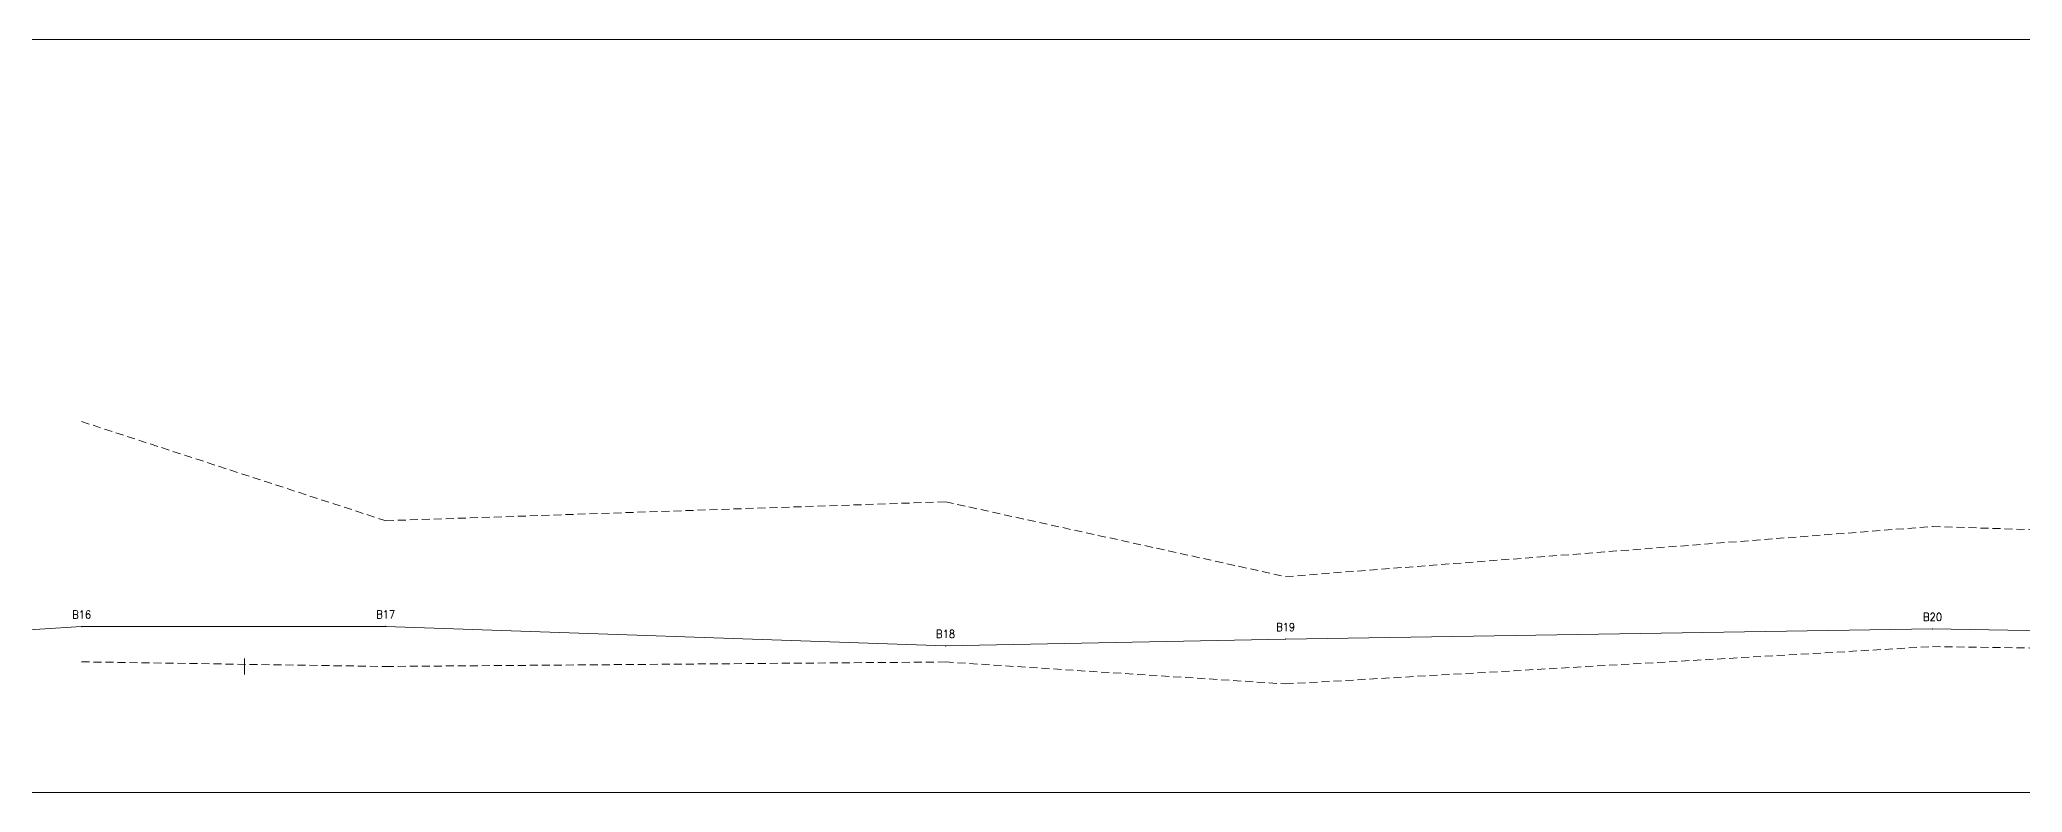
# Model space of a CAD drawing. Header units: feet. Extents: x -352 to 533, y -1323 to 2.
# Drawn here: x 198.4 to 322.3, y -1159.3 to -1112.3 of the extents above; entities that cross this region are included whole.
import ezdxf

# ---------------------------------------------------------------- set-up
doc = ezdxf.new("R2010")
doc.units = ezdxf.units.FT
doc.header["$MEASUREMENT"] = 0
doc.linetypes.add('DASHED', pattern=[0.75, 0.5, -0.25])
for name, color, linetype, lineweight, true_color in [('CTRL-PROFILE-BOX', 8, 'Continuous', 0, 0x808080), ('CTRL-PROFILE-CEILING-B', 8, 'DASHED', 0, 0x808080), ('CTRL-PROFILE-FLOOR-B', 8, 'DASHED', 0, 0x808080), ('CTRL-PROFILE-SHOTS-B', 8, 'Continuous', 9, 0x808080), ('CTRL-PROFILE-SPLAYS-B', 8, 'Continuous', 0, 0x808080), ('CTRL-PROFILE-STATION-LABELS-B', 1, 'Continuous', 0, 0xff0000), ('CTRL-PROFILE-STATIONS-B', 1, 'Continuous', 9, 0xff0000)]:
    doc.layers.add(name, color=color, linetype=linetype, lineweight=lineweight, true_color=true_color)
doc.styles.add('textstyle118', font='')
doc.styles.add('textstyle133', font='')
doc.styles.add('textstyle189', font='')
doc.styles.add('textstyle284', font='')
doc.styles.add('textstyle304', font='')
doc.styles.get('textstyle118').set_extended_font_data('standard')
doc.styles.get('textstyle133').set_extended_font_data('standard')
doc.styles.get('textstyle189').set_extended_font_data('standard')
doc.styles.get('textstyle284').set_extended_font_data('standard')
doc.styles.get('textstyle304').set_extended_font_data('standard')

msp = doc.modelspace()

# ---------------------------------------------------------------- linework, layer by layer
at = {"layer": 'CTRL-PROFILE-BOX', "flags": 128}
msp.add_lwpolyline([(-351.71, -1159.32), (532.74, -1159.32), (532.74, -1112.32), (-351.71, -1112.32)], close=True, dxfattribs=at)
at = {"layer": 'CTRL-PROFILE-CEILING-B'}
msp.add_lwpolyline([(201, -1136.17), (220, -1142.36), (254.98, -1141.18), (276.23, -1145.85), (316.65, -1142.72), (344.65, -1143.61), (377.63, -1142.47), (401.62, -1144.31), (447.07, -1143.32), (470.76, -1143.86)], dxfattribs=at)
at = {"layer": 'CTRL-PROFILE-FLOOR-B'}
msp.add_lwpolyline([(201, -1151.17), (220, -1151.46), (254.98, -1151.18), (276.23, -1152.55), (316.65, -1150.22), (344.65, -1150.61), (377.63, -1151.47), (401.62, -1152.31), (447.07, -1151.42), (470.76, -1148.36)], dxfattribs=at)
at = {"layer": 'CTRL-PROFILE-SHOTS-B'}
for p, q in [((177.86, -1150.44), (201, -1148.97)), ((201, -1148.97), (220, -1148.96)), ((220, -1148.96), (254.98, -1150.18)), ((276.23, -1149.75), (316.65, -1149.12)), ((316.65, -1149.12), (344.65, -1149.61)), ((254.98, -1150.18), (276.23, -1149.75))]:
    msp.add_line(p, q, dxfattribs=at)
at = {"layer": 'CTRL-PROFILE-SPLAYS-B'}
msp.add_line((211.18, -1151.96), (211.18, -1150.96), dxfattribs=at)
at = {"layer": 'CTRL-PROFILE-STATIONS-B'}
for p in [(201, -1148.97), (220, -1148.96), (316.65, -1149.12), (254.98, -1150.18), (276.23, -1149.75)]:
    msp.add_point(p, dxfattribs=at)

# ---------------------------------------------------------------- texts
at = {"layer": 'CTRL-PROFILE-STATION-LABELS-B', "char_height": 0.5, "width": 100, "attachment_point": 5}
for s, insert, style in [('B16', (201, -1148.22), 'textstyle284'), ('B17', (220, -1148.21), 'textstyle133'), ('B20', (316.65, -1148.37), 'textstyle189'), ('B18', (254.98, -1149.43), 'textstyle118'), ('B19', (276.23, -1149), 'textstyle304')]:
    msp.add_mtext(s, dxfattribs=dict(at, insert=insert, style=style))

doc.saveas('drawing.dxf')
